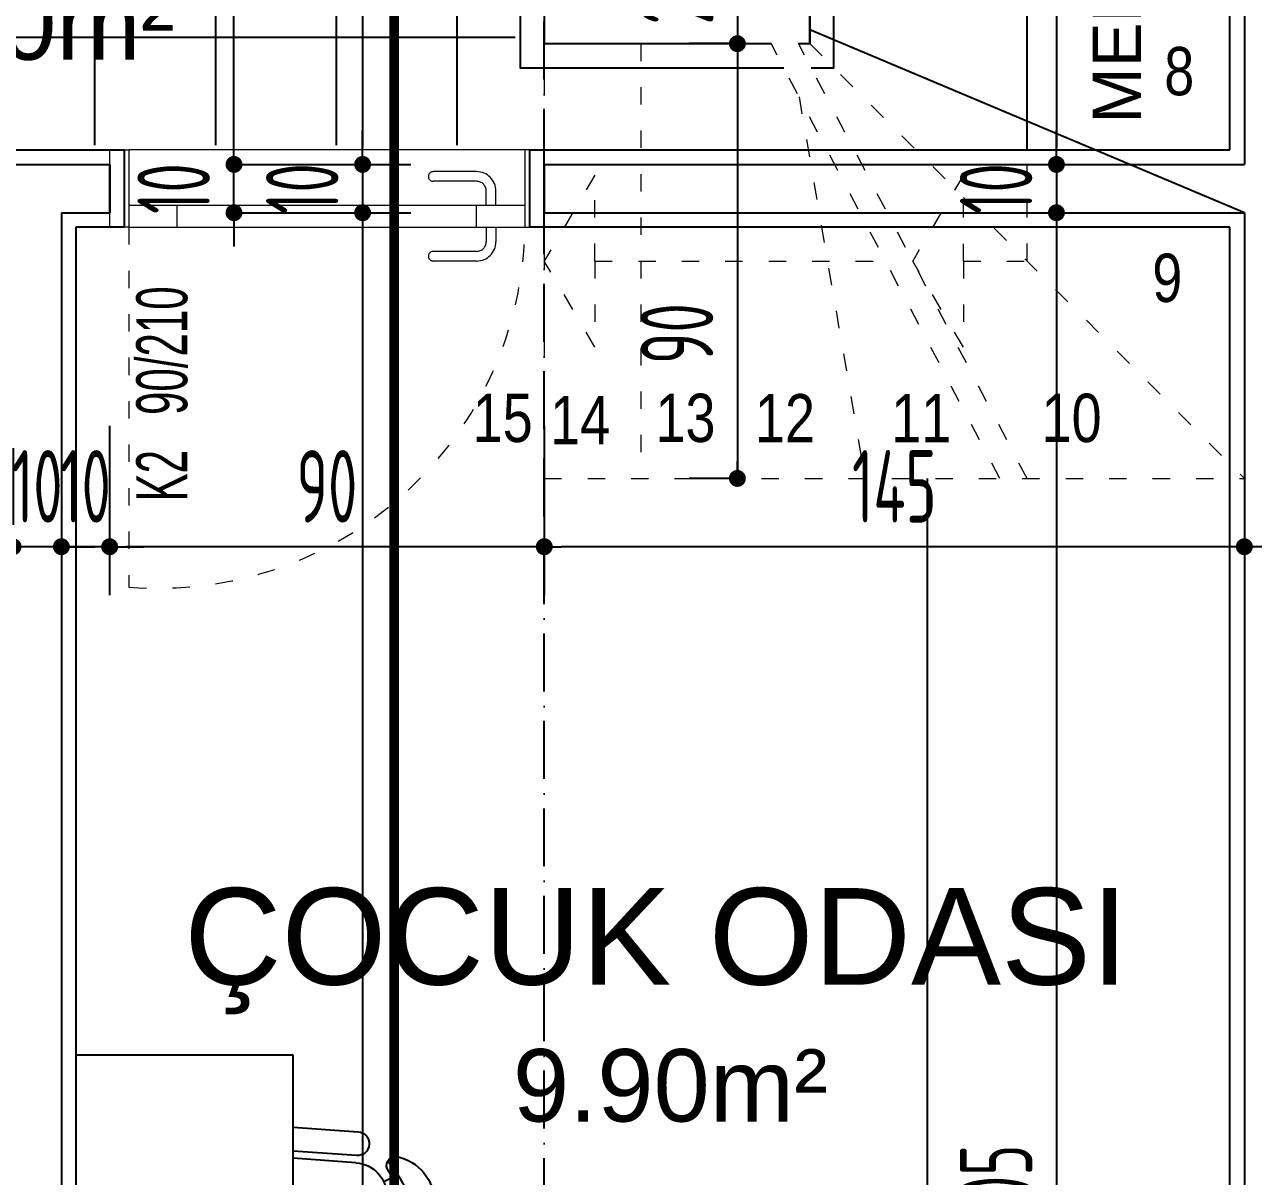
# Model space of a CAD drawing. Extents: x 41749 to 92598, y -24291 to 29432.
# Drawn here: x 64010.4 to 64264.9, y -22985.8 to -22747.4 of the extents above; entities that cross this region are included whole.
import ezdxf

# ---------------------------------------------------------------- set-up
doc = ezdxf.new("R2010")
doc.units = 0
doc.header["$MEASUREMENT"] = 0
doc.header["$PDMODE"] = 3
for name, pattern in [('ACAD_ISO03W100', [30, 12, -18]), ('ACAD_ISO10W100', [18, 12, -3, 0, -3]), ('DASHED', [0.75, 0.5, -0.25])]:
    doc.linetypes.add(name, pattern=pattern)
doc.layers.get('0').update_dxf_attribs({"linetype": 'CONTINUOUS'})
doc.layers.get('Defpoints').update_dxf_attribs({"linetype": 'CONTINUOUS'})
for name, color, linetype in [('AKS', 10, 'CONTINUOUS'), ('DUVAR', 6, 'CONTINUOUS'), ('İÇ ÖLÇÜ', 95, 'CONTINUOUS'), ('MAHAL', 21, 'CONTINUOUS'), ('MERBAS', 231, 'CONTINUOUS'), ('MERD', 3, 'CONTINUOUS'), ('SIVA', 7, 'CONTINUOUS'), ('tar', 12, 'CONTINUOUS'), ('TEFRIS', 12, 'CONTINUOUS'), ('tefriş', 12, 'CONTINUOUS'), ('YAZI', 7, 'CONTINUOUS')]:
    doc.layers.add(name, color=color, linetype=linetype)
for name, color, linetype, lineweight in [('KAPI-ACILIM1', 13, 'ACAD_ISO03W100', 20), ('KAPI-ACILIM11', 13, 'ACAD_ISO03W100', 20), ('KAPI-GOR', 153, 'CONTINUOUS', 15), ('KAPI-KASA', 34, 'CONTINUOUS', 20)]:
    doc.layers.add(name, color=color, linetype=linetype, lineweight=lineweight)
doc.styles.add('mahal', font='arial.ttf', dxfattribs={"height": 70})
doc.styles.add('OLCU', font='isocpeur.ttf', dxfattribs={"width": 0.59})
doc.styles.add('POZ', font='arial.ttf', dxfattribs={"width": 0.8, "height": 12.5})
doc.dimstyles.new('OLCU3', dxfattribs={"dimscale": 0.5, "dimtxt": 30, "dimasz": 7, "dimexe": 20, "dimexo": 0, "dimgap": 10, "dimtad": 1, "dimdec": 4, "dimrnd": 0.5, "dimdsep": 46, "dimtxsty": 'OLCU', "dimblk1": 'DOT', "dimblk2": 'DOT', "dimsah": 1, "dimcen": 0.09, "dimclrt": 4, "dimadec": 0, "dimazin": 0, "dimtfac": 1, "dimtdec": 4, "dimtix": 1, "dimtmove": 2, "dimatfit": 3, "dimfxl": 0, "dimtolj": 1, "dimtzin": 0, "dimarcsym": 0})

# ---------------------------------------------------------------- blocks, each defined once
blk = doc.blocks.new('A$C5B516741')
at = {"layer": 'tefriş'}
for p, q in [((29.3, 80), (74.3, 80)), ((29.3, 0), (29.3, 80)), ((74.3, 80), (74.3, 0)), ((29.3, 65.1), (15.84, 64.14)), ((16.19, 59.22), (29.3, 60.15)), ((16.29, 57.74), (29.3, 58.67)), ((8.76, 54.66), (10.54, 53.81)), ((0, 40), (0, 49.36)), ((7.9, 40), (7.9, 50.84)), ((9.87, 29.16), (9.87, 50.84)), ((0, 40), (0, 30.64)), ((7.9, 40), (7.9, 29.16)), ((8.76, 25.34), (10.54, 26.19)), ((16.19, 20.78), (29.3, 19.85)), ((29.3, 21.33), (16.29, 22.26)), ((29.3, 14.9), (15.84, 15.86)), ((74.3, 0), (29.3, 0))]:
    blk.add_line(p, q, dxfattribs=at)
for centre, radius, start, end in [((16.01, 61.68), 2.47, 94.0856, 274.0856), ((9.87, 49.36), 9.87, 101.3186, 180), ((8.06, 57.16), 1.89, 323.2151, 93.7589), ((31.34, 40), 28.17, 140.1319, 219.8681), ((16.79, 50.84), 8.89, 143.9128, 180), ((16.79, 50.84), 6.91, 94.0856, 180), ((9.87, 30.64), 9.87, 180, 258.6814), ((16.79, 29.16), 8.89, 180, 216.0872), ((16.79, 29.16), 6.91, 180, 265.9144), ((8.06, 22.84), 1.89, 266.2411, 36.7849), ((16.01, 18.32), 2.47, 85.9144, 265.9144)]:
    blk.add_arc(centre, radius, start, end, dxfattribs=at)
blk = doc.blocks.new('DOT')
at = {"color": 0, "linetype": 'ByBlock'}
blk.add_line((-0.5, 0), (-1, 0), dxfattribs=at)
at = {"color": 0, "linetype": 'ByBlock', "const_width": 0.5}
blk.add_lwpolyline([(-0.25, 0, 1), (0.25, 0, 1)], format="xyb", close=True, dxfattribs=at)
blk = doc.blocks.new('*D1452')
at = {"layer": 'Defpoints', "color": 0, "transparency": 16777216}
for p in [(64263.06, -22839.61), (64283.06, -22839.61), (64263.06, -22855.48)]:
    blk.add_point(p, dxfattribs=at)
at = {"layer": 'İÇ ÖLÇÜ', "color": 0, "lineweight": -2, "transparency": 16777216}
for p, q in [((64263.06, -22839.61), (64263.06, -22865.48)), ((64283.06, -22839.61), (64283.06, -22865.48)), ((64259.56, -22855.48), (64256.06, -22855.48)), ((64283.06, -22855.48), (64263.06, -22855.48)), ((64286.56, -22855.48), (64290.06, -22855.48))]:
    blk.add_line(p, q, dxfattribs=at)
at = {"layer": 'İÇ ÖLÇÜ', "color": 0, "lineweight": -2, "transparency": 16777216, "xscale": 3.5, "yscale": 3.5, "zscale": 3.5}
blk.add_blockref('DOT', (64263.06, -22855.48), dxfattribs=at)
at = {"layer": 'İÇ ÖLÇÜ', "color": 0, "lineweight": -2, "transparency": 16777216, "xscale": 3.5, "yscale": 3.5, "zscale": 3.5, "rotation": 180}
blk.add_blockref('DOT', (64283.06, -22855.48), dxfattribs=at)
at = {"layer": 'İÇ ÖLÇÜ', "color": 4, "transparency": 16777216, "insert": (64273.06, -22842.98), "char_height": 15, "attachment_point": 5, "style": 'OLCU'}
blk.add_mtext('\\A1;20', dxfattribs=at)
blk = doc.blocks.new('*D1453')
at = {"layer": 'Defpoints', "color": 0, "transparency": 16777216}
for p in [(64118.07, -22781.34), (64263.06, -22839.61), (64118.07, -22855.48)]:
    blk.add_point(p, dxfattribs=at)
at = {"layer": 'İÇ ÖLÇÜ', "color": 0, "lineweight": -2, "transparency": 16777216}
for p, q in [((64118.07, -22830.48), (64118.07, -22865.48)), ((64263.06, -22839.61), (64263.06, -22865.48)), ((64259.56, -22855.48), (64121.57, -22855.48))]:
    blk.add_line(p, q, dxfattribs=at)
at = {"layer": 'İÇ ÖLÇÜ', "color": 0, "lineweight": -2, "transparency": 16777216, "xscale": 3.5, "yscale": 3.5, "zscale": 3.5, "rotation": 180}
blk.add_blockref('DOT', (64118.07, -22855.48), dxfattribs=at)
at = {"layer": 'İÇ ÖLÇÜ', "color": 0, "lineweight": -2, "transparency": 16777216, "xscale": 3.5, "yscale": 3.5, "zscale": 3.5}
blk.add_blockref('DOT', (64263.06, -22855.48), dxfattribs=at)
at = {"layer": 'İÇ ÖLÇÜ', "color": 4, "transparency": 16777216, "insert": (64190.56, -22842.98), "char_height": 15, "attachment_point": 5, "style": 'OLCU'}
blk.add_mtext('\\A1;145', dxfattribs=at)
blk = doc.blocks.new('*D1454')
at = {"layer": 'Defpoints', "color": 0, "transparency": 16777216}
for p in [(64028.06, -22781.34), (64118.07, -22781.34), (64028.06, -22855.48)]:
    blk.add_point(p, dxfattribs=at)
at = {"layer": 'İÇ ÖLÇÜ', "color": 0, "lineweight": -2, "transparency": 16777216}
for p, q in [((64028.06, -22830.48), (64028.06, -22865.48)), ((64118.07, -22830.48), (64118.07, -22865.48)), ((64114.57, -22855.48), (64031.56, -22855.48))]:
    blk.add_line(p, q, dxfattribs=at)
at = {"layer": 'İÇ ÖLÇÜ', "color": 0, "lineweight": -2, "transparency": 16777216, "xscale": 3.5, "yscale": 3.5, "zscale": 3.5, "rotation": 180}
blk.add_blockref('DOT', (64028.06, -22855.48), dxfattribs=at)
at = {"layer": 'İÇ ÖLÇÜ', "color": 0, "lineweight": -2, "transparency": 16777216, "xscale": 3.5, "yscale": 3.5, "zscale": 3.5}
blk.add_blockref('DOT', (64118.07, -22855.48), dxfattribs=at)
at = {"layer": 'İÇ ÖLÇÜ', "color": 4, "transparency": 16777216, "insert": (64073.06, -22842.98), "char_height": 15, "attachment_point": 5, "style": 'OLCU'}
blk.add_mtext('\\A1;90', dxfattribs=at)
blk = doc.blocks.new('*D1455')
at = {"layer": 'Defpoints', "color": 0, "transparency": 16777216}
for p in [(64028.06, -22781.34), (64018.06, -22789), (64018.06, -22855.48)]:
    blk.add_point(p, dxfattribs=at)
at = {"layer": 'İÇ ÖLÇÜ', "color": 0, "lineweight": -2, "transparency": 16777216}
for p, q in [((64018.06, -22830.48), (64018.06, -22865.48)), ((64028.06, -22830.48), (64028.06, -22865.48)), ((64014.56, -22855.48), (64011.06, -22855.48)), ((64028.06, -22855.48), (64018.06, -22855.48)), ((64031.56, -22855.48), (64035.06, -22855.48))]:
    blk.add_line(p, q, dxfattribs=at)
at = {"layer": 'İÇ ÖLÇÜ', "color": 0, "lineweight": -2, "transparency": 16777216, "xscale": 3.5, "yscale": 3.5, "zscale": 3.5}
blk.add_blockref('DOT', (64018.06, -22855.48), dxfattribs=at)
at = {"layer": 'İÇ ÖLÇÜ', "color": 0, "lineweight": -2, "transparency": 16777216, "xscale": 3.5, "yscale": 3.5, "zscale": 3.5, "rotation": 180}
blk.add_blockref('DOT', (64028.06, -22855.48), dxfattribs=at)
at = {"layer": 'İÇ ÖLÇÜ', "color": 4, "transparency": 16777216, "insert": (64023.06, -22842.98), "char_height": 15, "attachment_point": 5, "style": 'OLCU'}
blk.add_mtext('\\A1;10', dxfattribs=at)
blk = doc.blocks.new('*D1456')
at = {"layer": 'Defpoints', "color": 0, "transparency": 16777216}
for p in [(64008.06, -22789), (64018.06, -22789), (64008.06, -22855.48)]:
    blk.add_point(p, dxfattribs=at)
at = {"layer": 'İÇ ÖLÇÜ', "color": 0, "lineweight": -2, "transparency": 16777216}
for p, q in [((64008.06, -22830.48), (64008.06, -22865.48)), ((64018.06, -22830.48), (64018.06, -22865.48)), ((64004.56, -22855.48), (64001.06, -22855.48)), ((64018.06, -22855.48), (64008.06, -22855.48)), ((64021.56, -22855.48), (64025.06, -22855.48))]:
    blk.add_line(p, q, dxfattribs=at)
at = {"layer": 'İÇ ÖLÇÜ', "color": 0, "lineweight": -2, "transparency": 16777216, "xscale": 3.5, "yscale": 3.5, "zscale": 3.5}
blk.add_blockref('DOT', (64008.06, -22855.48), dxfattribs=at)
at = {"layer": 'İÇ ÖLÇÜ', "color": 0, "lineweight": -2, "transparency": 16777216, "xscale": 3.5, "yscale": 3.5, "zscale": 3.5, "rotation": 180}
blk.add_blockref('DOT', (64018.06, -22855.48), dxfattribs=at)
at = {"layer": 'İÇ ÖLÇÜ', "color": 4, "transparency": 16777216, "insert": (64013.06, -22842.98), "char_height": 15, "attachment_point": 5, "style": 'OLCU'}
blk.add_mtext('\\A1;10', dxfattribs=at)
blk = doc.blocks.new('*D1525')
at = {"layer": 'Defpoints', "color": 0, "transparency": 16777216}
for p in [(64102.24, -22641.34), (64022.57, -22776.34), (64080.45, -22776.34)]:
    blk.add_point(p, dxfattribs=at)
at = {"layer": 'İÇ ÖLÇÜ', "color": 0, "lineweight": -2, "transparency": 16777216}
for p, q in [((64102.24, -22641.34), (64070.45, -22641.34)), ((64080.45, -22644.84), (64080.45, -22772.84)), ((64055.45, -22776.34), (64090.45, -22776.34))]:
    blk.add_line(p, q, dxfattribs=at)
at = {"layer": 'İÇ ÖLÇÜ', "color": 0, "lineweight": -2, "transparency": 16777216, "xscale": 3.5, "yscale": 3.5, "zscale": 3.5}
for p, rotation in [((64080.45, -22641.34), 90), ((64080.45, -22776.34), 270)]:
    blk.add_blockref('DOT', p, dxfattribs=dict(at, rotation=rotation))
at = {"layer": 'İÇ ÖLÇÜ', "color": 4, "transparency": 16777216, "insert": (64067.95, -22708.84), "char_height": 15, "attachment_point": 5, "rotation": 90, "style": 'OLCU'}
blk.add_mtext('\\A1;135', dxfattribs=at)
blk = doc.blocks.new('*D1526')
at = {"layer": 'Defpoints', "color": 0, "transparency": 16777216}
for p in [(64022.57, -22776.34), (64022.57, -22786.34), (64080.45, -22786.34)]:
    blk.add_point(p, dxfattribs=at)
at = {"layer": 'İÇ ÖLÇÜ', "color": 0, "lineweight": -2, "transparency": 16777216}
for p, q in [((64080.45, -22772.84), (64080.45, -22769.34)), ((64055.45, -22776.34), (64090.45, -22776.34)), ((64080.45, -22776.34), (64080.45, -22786.34)), ((64055.45, -22786.34), (64090.45, -22786.34)), ((64080.45, -22789.84), (64080.45, -22793.34))]:
    blk.add_line(p, q, dxfattribs=at)
at = {"layer": 'İÇ ÖLÇÜ', "color": 0, "lineweight": -2, "transparency": 16777216, "xscale": 3.5, "yscale": 3.5, "zscale": 3.5}
for p, rotation in [((64080.45, -22776.34), 270), ((64080.45, -22786.34), 90)]:
    blk.add_blockref('DOT', p, dxfattribs=dict(at, rotation=rotation))
at = {"layer": 'İÇ ÖLÇÜ', "color": 4, "transparency": 16777216, "insert": (64067.95, -22781.34), "char_height": 15, "attachment_point": 5, "rotation": 90, "style": 'OLCU'}
blk.add_mtext('\\A1;10', dxfattribs=at)
blk = doc.blocks.new('*D1527')
at = {"layer": 'Defpoints', "color": 0, "transparency": 16777216}
for p in [(64022.57, -22786.34), (64043.12, -23191.34), (64080.45, -23191.34)]:
    blk.add_point(p, dxfattribs=at)
at = {"layer": 'İÇ ÖLÇÜ', "color": 0, "lineweight": -2, "transparency": 16777216}
for p, q in [((64055.45, -22786.34), (64090.45, -22786.34)), ((64080.45, -22789.84), (64080.45, -23187.84)), ((64055.45, -23191.34), (64090.45, -23191.34))]:
    blk.add_line(p, q, dxfattribs=at)
at = {"layer": 'İÇ ÖLÇÜ', "color": 0, "lineweight": -2, "transparency": 16777216, "xscale": 3.5, "yscale": 3.5, "zscale": 3.5}
for p, rotation in [((64080.45, -22786.34), 90), ((64080.45, -23191.34), 270)]:
    blk.add_blockref('DOT', p, dxfattribs=dict(at, rotation=rotation))
at = {"layer": 'İÇ ÖLÇÜ', "color": 4, "transparency": 16777216, "insert": (64067.95, -23055.48), "char_height": 15, "attachment_point": 5, "rotation": 90, "style": 'OLCU'}
blk.add_mtext('\\A1;405', dxfattribs=at)
blk = doc.blocks.new('*D1535')
at = {"layer": 'Defpoints', "color": 0, "transparency": 16777216}
for p in [(64263.06, -22641.34), (64222.41, -22776.34), (64224.14, -22776.34)]:
    blk.add_point(p, dxfattribs=at)
at = {"layer": 'İÇ ÖLÇÜ', "color": 0, "lineweight": -2, "transparency": 16777216}
for p, q in [((64249.14, -22641.34), (64214.14, -22641.34)), ((64224.14, -22644.84), (64224.14, -22772.84)), ((64222.41, -22776.34), (64234.14, -22776.34))]:
    blk.add_line(p, q, dxfattribs=at)
at = {"layer": 'İÇ ÖLÇÜ', "color": 0, "lineweight": -2, "transparency": 16777216, "xscale": 3.5, "yscale": 3.5, "zscale": 3.5}
for p, rotation in [((64224.14, -22641.34), 90), ((64224.14, -22776.34), 270)]:
    blk.add_blockref('DOT', p, dxfattribs=dict(at, rotation=rotation))
at = {"layer": 'İÇ ÖLÇÜ', "color": 4, "transparency": 16777216, "insert": (64211.64, -22708.84), "char_height": 15, "attachment_point": 5, "rotation": 90, "style": 'OLCU'}
blk.add_mtext('\\A1;135', dxfattribs=at)
blk = doc.blocks.new('*D1536')
at = {"layer": 'Defpoints', "color": 0, "transparency": 16777216}
for p in [(64222.41, -22776.34), (64222.41, -22786.34), (64224.14, -22786.34)]:
    blk.add_point(p, dxfattribs=at)
at = {"layer": 'İÇ ÖLÇÜ', "color": 0, "lineweight": -2, "transparency": 16777216}
for p, q in [((64224.14, -22772.84), (64224.14, -22769.34)), ((64222.41, -22776.34), (64234.14, -22776.34)), ((64224.14, -22776.34), (64224.14, -22786.34)), ((64222.41, -22786.34), (64234.14, -22786.34)), ((64224.14, -22789.84), (64224.14, -22793.34))]:
    blk.add_line(p, q, dxfattribs=at)
at = {"layer": 'İÇ ÖLÇÜ', "color": 0, "lineweight": -2, "transparency": 16777216, "xscale": 3.5, "yscale": 3.5, "zscale": 3.5}
for p, rotation in [((64224.14, -22776.34), 270), ((64224.14, -22786.34), 90)]:
    blk.add_blockref('DOT', p, dxfattribs=dict(at, rotation=rotation))
at = {"layer": 'İÇ ÖLÇÜ', "color": 4, "transparency": 16777216, "insert": (64211.64, -22781.34), "char_height": 15, "attachment_point": 5, "rotation": 90, "style": 'OLCU'}
blk.add_mtext('\\A1;10', dxfattribs=at)
blk = doc.blocks.new('*D1537')
at = {"layer": 'Defpoints', "color": 0, "transparency": 16777216}
for p in [(64222.41, -22786.34), (64224.14, -23191.34), (64250.28, -23191.34)]:
    blk.add_point(p, dxfattribs=at)
at = {"layer": 'İÇ ÖLÇÜ', "color": 0, "lineweight": -2, "transparency": 16777216}
for p, q in [((64222.41, -22786.34), (64234.14, -22786.34)), ((64224.14, -22789.84), (64224.14, -23187.84)), ((64249.14, -23191.34), (64214.14, -23191.34))]:
    blk.add_line(p, q, dxfattribs=at)
at = {"layer": 'İÇ ÖLÇÜ', "color": 0, "lineweight": -2, "transparency": 16777216, "xscale": 3.5, "yscale": 3.5, "zscale": 3.5}
for p, rotation in [((64224.14, -22786.34), 90), ((64224.14, -23191.34), 270)]:
    blk.add_blockref('DOT', p, dxfattribs=dict(at, rotation=rotation))
at = {"layer": 'İÇ ÖLÇÜ', "color": 4, "transparency": 16777216, "insert": (64211.64, -22988.84), "char_height": 15, "attachment_point": 5, "rotation": 90, "style": 'OLCU'}
blk.add_mtext('\\A1;405', dxfattribs=at)
blk = doc.blocks.new('*D1769')
at = {"layer": 'Defpoints', "color": 0, "transparency": 16777216}
for p in [(64158.06, -22731.34), (64158.06, -22751.34), (64158.06, -22751.34)]:
    blk.add_point(p, dxfattribs=at)
at = {"layer": 'İÇ ÖLÇÜ', "color": 0, "lineweight": -2, "transparency": 16777216}
for p, q in [((64158.06, -22727.84), (64158.06, -22724.34)), ((64158.06, -22731.34), (64148.06, -22731.34)), ((64158.06, -22731.34), (64158.06, -22751.34)), ((64158.06, -22751.34), (64148.06, -22751.34)), ((64158.06, -22754.84), (64158.06, -22758.34))]:
    blk.add_line(p, q, dxfattribs=at)
at = {"layer": 'İÇ ÖLÇÜ', "color": 0, "lineweight": -2, "transparency": 16777216, "xscale": 3.5, "yscale": 3.5, "zscale": 3.5}
for p, rotation in [((64158.06, -22731.34), 270), ((64158.06, -22751.34), 90)]:
    blk.add_blockref('DOT', p, dxfattribs=dict(at, rotation=rotation))
at = {"layer": 'İÇ ÖLÇÜ', "color": 4, "transparency": 16777216, "insert": (64145.56, -22741.34), "char_height": 15, "attachment_point": 5, "rotation": 90, "style": 'OLCU'}
blk.add_mtext('\\A1;20', dxfattribs=at)
blk = doc.blocks.new('*D1770')
at = {"layer": 'Defpoints', "color": 0, "transparency": 16777216}
for p in [(64158.06, -22751.34), (64158.06, -22841.34), (64158.07, -22841.34)]:
    blk.add_point(p, dxfattribs=at)
at = {"layer": 'İÇ ÖLÇÜ', "color": 0, "lineweight": -2, "transparency": 16777216}
for p, q in [((64158.06, -22751.34), (64148.06, -22751.34)), ((64158.06, -22754.84), (64158.06, -22837.84)), ((64158.07, -22841.34), (64148.06, -22841.34))]:
    blk.add_line(p, q, dxfattribs=at)
at = {"layer": 'İÇ ÖLÇÜ', "color": 0, "lineweight": -2, "transparency": 16777216, "xscale": 3.5, "yscale": 3.5, "zscale": 3.5}
for p, rotation in [((64158.06, -22751.34), 90), ((64158.06, -22841.34), 270)]:
    blk.add_blockref('DOT', p, dxfattribs=dict(at, rotation=rotation))
at = {"layer": 'İÇ ÖLÇÜ', "color": 4, "transparency": 16777216, "insert": (64145.56, -22811.36), "char_height": 15, "attachment_point": 5, "rotation": 90, "style": 'OLCU'}
blk.add_mtext('\\A1;90', dxfattribs=at)
blk = doc.blocks.new('*D1775')
at = {"layer": 'Defpoints', "color": 0, "transparency": 16777216}
for p in [(64022.57, -22776.34), (64053.81, -22776.34), (64023.06, -22786.34)]:
    blk.add_point(p, dxfattribs=at)
at = {"layer": 'İÇ ÖLÇÜ', "color": 0, "lineweight": -2, "transparency": 16777216}
for p, q in [((64053.81, -22772.84), (64053.81, -22769.34)), ((64053.69, -22776.34), (64063.81, -22776.34)), ((64053.81, -22786.34), (64053.81, -22776.34)), ((64053.69, -22786.34), (64063.81, -22786.34)), ((64053.81, -22789.84), (64053.81, -22793.34))]:
    blk.add_line(p, q, dxfattribs=at)
at = {"layer": 'İÇ ÖLÇÜ', "color": 0, "lineweight": -2, "transparency": 16777216, "xscale": 3.5, "yscale": 3.5, "zscale": 3.5}
for p, rotation in [((64053.81, -22776.34), 270), ((64053.81, -22786.34), 90)]:
    blk.add_blockref('DOT', p, dxfattribs=dict(at, rotation=rotation))
at = {"layer": 'İÇ ÖLÇÜ', "color": 4, "transparency": 16777216, "insert": (64041.31, -22781.34), "char_height": 15, "attachment_point": 5, "rotation": 90, "style": 'OLCU'}
blk.add_mtext('\\A1;10', dxfattribs=at)
blk = doc.blocks.new('*D1776')
at = {"layer": 'Defpoints', "color": 0, "transparency": 16777216}
for p in [(64020.57, -22501.34), (64053.81, -22501.34), (64022.57, -22776.34)]:
    blk.add_point(p, dxfattribs=at)
at = {"layer": 'İÇ ÖLÇÜ', "color": 0, "lineweight": -2, "transparency": 16777216}
for p, q in [((64053.69, -22501.34), (64063.81, -22501.34)), ((64053.81, -22772.84), (64053.81, -22504.84)), ((64053.69, -22776.34), (64063.81, -22776.34))]:
    blk.add_line(p, q, dxfattribs=at)
at = {"layer": 'İÇ ÖLÇÜ', "color": 0, "lineweight": -2, "transparency": 16777216, "xscale": 3.5, "yscale": 3.5, "zscale": 3.5}
for p, rotation in [((64053.81, -22501.34), 90), ((64053.81, -22776.34), 270)]:
    blk.add_blockref('DOT', p, dxfattribs=dict(at, rotation=rotation))
at = {"layer": 'İÇ ÖLÇÜ', "color": 4, "transparency": 16777216, "insert": (64041.31, -22638.84), "char_height": 15, "attachment_point": 5, "rotation": 90, "style": 'OLCU'}
blk.add_mtext('\\A1;275', dxfattribs=at)

msp = doc.modelspace()

# ---------------------------------------------------------------- hatches: boundary and pattern name
at = {"layer": 'tar'}
h = msp.add_hatch(dxfattribs=at)
h.set_pattern_fill('ANSI37', color=256, scale=200, angle=45, style=0)
h.paths.add_polyline_path([(64008.06272, -22505.33977), (63972.06272, -22505.33977), (63972.06272, -22641.33978), (64008.06272, -22641.33978)])
h.paths.add_polyline_path([(64030.56268, -22515.33978), (64086.98476, -22515.33978), (64086.98476, -22505.33977), (64008.06272, -22505.33977), (64008.06272, -22641.33978), (64086.98476, -22641.33978), (64086.98476, -22602.77768, -0.346324312)])
h.paths.add_polyline_path([(64086.98476, -22515.33978), (64030.56268, -22515.33978, 0.346324312), (64086.98476, -22602.77768)], flags=16)
h.paths.add_polyline_path([(64114.06317, -22515.33978), (64086.98476, -22515.33978), (64086.98476, -22602.77768, 0.082152712), (64114.06285, -22607.34265), (64114.06287, -22601.33978), (64112.06268, -22601.33978, -0.414213562), (64108.06268, -22597.33978), (64108.06268, -22588.33978, -1), (64110.06268, -22588.33978), (64110.06268, -22597.33978, 0.414213562), (64112.06268, -22599.33978), (64114.06288, -22599.33978)])
h.paths.add_polyline_path([(64114.06272, -22644.3276), (64114.06273, -22641.33978), (64086.98476, -22641.33978), (64086.98476, -22772.33978), (64115.06272, -22772.33978), (64115.06272, -22757.33978), (64112.06459, -22757.33978), (64112.06459, -22726.3276)])
h.paths.add_polyline_path([(64086.98476, -22641.33978), (64008.06272, -22641.33978), (64008.06272, -22772.33977), (64086.98476, -22772.33978)])
h.paths.add_polyline_path([(64008.06272, -22641.33978), (63972.06272, -22641.33978), (63972.06272, -22645.33978), (63852.1489, -22645.33978), (63852.14889, -22772.33976), (64008.06272, -22772.33977)])
h.paths.add_polyline_path([(64056.70417, -22635.39978), (64056.70417, -22617.27978), (64079.20417, -22617.27978), (64079.20417, -22635.39978)], flags=24)
h.paths.add_polyline_path([(64056.70417, -22514.51478), (64056.70417, -22498.16478), (64079.20417, -22498.16478), (64079.20417, -22514.51478)], flags=9)
h.paths.add_polyline_path([(64031.79022, -22539.32696), (64054.33522, -22539.32696), (64054.33522, -22561.82696), (64031.79022, -22561.82696)], flags=8)
h.paths.add_polyline_path([(64030.06314, -22650.99728), (64030.06314, -22626.68228), (64052.56314, -22626.68228), (64052.56314, -22650.99728)], flags=9)
h.paths.add_polyline_path([(64056.70417, -22572.61228), (64056.70417, -22550.06728), (64079.20417, -22550.06728), (64079.20417, -22572.61228)], flags=8)
h.paths.add_polyline_path([(64050.84991, -22513.98734), (64104.43888, -22513.98734), (64104.43888, -22530.1875), (64050.84991, -22530.1875)], flags=9)
h.paths.add_polyline_path([(64056.70417, -22720.11228), (64056.70417, -22697.56728), (64079.20417, -22697.56728), (64079.20417, -22720.11228)], flags=24)
h.paths.add_polyline_path([(64002.31522, -22677.16869), (64026.63022, -22677.16869), (64026.63022, -22699.66869), (64002.31522, -22699.66869)], flags=9)
h.paths.add_polyline_path([(63966.04657, -22701.10741), (64045.86921, -22701.10741), (64045.86921, -22760.11264), (63966.04657, -22760.11264)], flags=9)
h.paths.add_polyline_path([(63866.79527, -22720.11228), (63866.79527, -22697.56728), (63889.29527, -22697.56728), (63889.29527, -22720.11228)], flags=24)

# ---------------------------------------------------------------- linework, layer by layer
at = {"layer": 'AKS', "linetype": 'ACAD_ISO10W100'}
msp.add_line((64118.06272, -23591.33978), (64118.06272, -21978.06351), dxfattribs=at)
at = {"layer": 'DUVAR'}
for p, q in [((64263.06272, -22641.33978), (64263.06272, -22776.33978)), ((63943.1489, -22776.33978), (64028.06272, -22776.33978)), ((64028.06272, -22776.33975), (64028.06272, -22786.33975)), ((64028.06272, -22776.33978), (64028.06272, -22786.33978)), ((64028.06272, -22786.33978), (64028.06272, -22776.33978)), ((64028.06272, -22786.33978), (64028.06272, -22776.33978)), ((64028.06272, -22786.33978), (64028.06272, -22776.33978)), ((64028.06272, -22776.33978), (64028.06272, -22786.33978)), ((64028.06272, -22786.33978), (64028.06272, -22776.33978)), ((64028.06272, -22776.33978), (64028.06272, -22786.33978)), ((64028.06272, -22786.33978), (64028.06272, -22776.33978)), ((64028.06272, -22786.33978), (64028.06272, -22776.33978)), ((64028.06272, -22786.33978), (64028.06272, -22776.33978)), ((64028.06272, -22776.33978), (64028.06272, -22786.33978)), ((64028.06272, -22776.33978), (64028.06272, -22786.33978)), ((64118.06272, -22776.33975), (64118.06272, -22786.33975)), ((64118.06272, -22776.33978), (64263.06272, -22776.33978)), ((64118.06272, -22786.33978), (64118.06272, -22776.33978)), ((64118.06272, -22786.33978), (64118.06272, -22776.33978)), ((64118.06272, -22786.33978), (64118.06272, -22776.33978)), ((64118.06272, -22776.33978), (64118.06272, -22786.33978)), ((64118.06272, -22776.33978), (64118.06272, -22786.33978)), ((64118.06272, -22786.33978), (64118.06272, -22776.33978)), ((64118.06272, -22786.33978), (64118.06272, -22776.33978)), ((64118.06612, -22776.33978), (64118.06612, -22786.33978)), ((64018.06272, -22786.33978), (64028.06272, -22786.33978)), ((64018.06272, -22786.33978), (64018.06272, -23156.33973)), ((64118.06272, -22786.33978), (64263.06272, -22786.33978)), ((64263.06272, -22786.33978), (64263.06272, -23191.33978))]:
    msp.add_line(p, q, dxfattribs=at)
at = {"layer": 'KAPI-ACILIM1', "ltscale": 0.3}
for p, q in [((64118.06272, -22641.33978), (64118.06612, -22841.33978)), ((64138.06459, -22751.33978), (64138.06612, -22841.33944)), ((64212.41248, -22841.33978), (64165.04406, -22751.33978)), ((64218.06272, -22841.33978), (64170.6943, -22751.33978)), ((64173.06272, -22751.33978), (64263.06272, -22841.33978)), ((64170.82709, -22762.32754), (64184.48873, -22841.33978)), ((64128.55171, -22778.53267), (64118.06072, -22796.34118)), ((64128.55597, -22796.33867), (64128.55171, -22778.53267)), ((64204.86487, -22778.53915), (64194.37387, -22796.34766)), ((64204.86913, -22796.34515), (64204.86487, -22778.53915)), ((64032.06272, -22789.33978), (64032.06272, -22863.83978)), ((64128.56023, -22814.14467), (64118.06072, -22796.34118)), ((64128.55597, -22796.33867), (64128.56023, -22814.14467)), ((64204.87338, -22814.15115), (64194.37387, -22796.34766)), ((64204.86913, -22796.34515), (64204.87338, -22814.15115)), ((64118.06612, -22841.33978), (64263.06272, -22841.33978))]:
    msp.add_line(p, q, dxfattribs=at)
for points in [[(64204.86912, -22796.33978), (64218.06272, -22796.33978), (64218.06272, -22776.33978)], [(64128.55597, -22796.33978), (64188.72827, -22796.33978)]]:
    msp.add_lwpolyline(points, dxfattribs=at)
msp.add_arc((64038.18024, -22788.19564), 75.89111, 265.3764199, 359.1361704, dxfattribs=at)
at = {"layer": 'KAPI-ACILIM11'}
for p, q in [((64104.06272, -22777.83978), (64095.06272, -22777.83978)), ((64104.06272, -22779.83978), (64095.06272, -22779.83978)), ((64106.06272, -22784.83978), (64106.06272, -22781.83978)), ((64108.06272, -22784.83978), (64108.06272, -22781.83978)), ((64106.06272, -22789.33978), (64106.06272, -22792.33978)), ((64108.06272, -22789.33978), (64108.06272, -22792.33978)), ((64104.06272, -22794.33978), (64095.06272, -22794.33978)), ((64104.06272, -22796.33978), (64095.06272, -22796.33978))]:
    msp.add_line(p, q, dxfattribs=at)
for centre, radius, start, end in [((64095.06272, -22778.83978), 1, 90, 270), ((64104.06272, -22781.83978), 4, 0, 90), ((64104.06272, -22781.83978), 2, 0, 90), ((64104.06272, -22792.33978), 2, 270, 0), ((64104.06272, -22792.33978), 4, 270, 0), ((64095.06272, -22795.33978), 1, 90, 270)]:
    msp.add_arc(centre, radius, start, end, dxfattribs=at)
at = {"layer": 'KAPI-GOR'}
msp.add_line((64114.06272, -22773.33978), (64032.06272, -22773.33978), dxfattribs=at)
at = {"layer": 'KAPI-KASA'}
for p, q in [((64114.06272, -22784.83978), (64032.06272, -22784.83978)), ((64042.06272, -22789.33978), (64042.06272, -22784.83978)), ((64104.06272, -22789.33978), (64104.06272, -22784.83978)), ((64032.06272, -22789.33978), (64114.06272, -22789.33978))]:
    msp.add_line(p, q, dxfattribs=at)
for points in [[(64032.06272, -22789.33978), (64028.06272, -22789.33978), (64028.06272, -22773.33978), (64032.06272, -22773.33978), (64032.06272, -22789.33978)], [(64114.06272, -22789.33978), (64118.06272, -22789.33978), (64118.06272, -22773.33978), (64114.06272, -22773.33978), (64114.06272, -22789.33978)]]:
    msp.add_lwpolyline(points, close=True, dxfattribs=at)
at = {"layer": 'MERBAS', "linetype": 'DASHED', "ltscale": 40, "const_width": 2}
msp.add_lwpolyline([(64086.98476, -23304.86421), (64086.98476, -22179.64749)], dxfattribs=at)
at = {"layer": 'MERD'}
for p, q in [((64173.06272, -22731.33978), (64173.06272, -22751.33978)), ((64263.06272, -22786.33978), (64173.06272, -22748.44505)), ((64118.06272, -22751.33978), (64165.04406, -22751.33978)), ((64158.06459, -22751.33978), (64158.06612, -22841.3391)), ((64170.6943, -22751.33978), (64173.06272, -22751.33978))]:
    msp.add_line(p, q, dxfattribs=at)
for points in [[(64218.06272, -22773.33978), (64218.06272, -22686.33978), (64118.06348, -22686.33978)], [(64173.32588, -22756.33978), (64178.06272, -22756.33978), (64178.06272, -22726.33978), (64113.06459, -22726.33978), (64113.06459, -22756.33978), (64167.67564, -22756.33978)], [(64170.6943, -22751.33978), (64173.06272, -22751.33978), (64173.06272, -22731.33978), (64118.06459, -22731.33978), (64118.06459, -22751.33978), (64165.04406, -22751.33978)]]:
    msp.add_lwpolyline(points, dxfattribs=at)
at = {"layer": 'SIVA'}
for p, q in [((64260.06272, -22773.33978), (64260.06272, -22644.33978)), ((63943.1523, -22773.33978), (64031.06272, -22773.33978)), ((64031.06272, -22773.33978), (64031.06272, -22789.33974)), ((64115.06272, -22789.33978), (64115.06272, -22773.33978)), ((64115.06272, -22776.32167), (64115.06272, -22773.33978)), ((64115.06272, -22773.33978), (64115.09879, -22773.33978)), ((64115.06272, -22773.33978), (64260.06272, -22773.33978)), ((64031.06272, -22789.33974), (64021.06272, -22789.33977)), ((64021.06272, -22789.33977), (64021.06272, -23153.33973)), ((64260.06272, -22789.33978), (64115.06272, -22789.33978)), ((64260.06272, -23188.33978), (64260.06272, -22789.33978))]:
    msp.add_line(p, q, dxfattribs=at)
at = {"layer": 'TEFRIS'}
msp.add_lwpolyline([(64197.39872, -22841.33978), (64197.39872, -22988.19898), (64260.06272, -22988.19898)], dxfattribs=at)

# ---------------------------------------------------------------- block references
at = {"layer": 'TEFRIS', "xscale": -1}
msp.add_blockref('A$C5B516741', (64095.36321, -23040.7364), dxfattribs=at)

# ---------------------------------------------------------------- texts
at = {"layer": 'MAHAL', "char_height": 20, "width": 318.296, "attachment_point": 5, "style": 'mahal'}
for s, insert in [('HOL \\P{\\H0.75x; 5.60m²}', (64005.95789, -22730.61003)), ('{\\fArial|b0|i0|c186|p34;ÇOCU}K{\\fArial|b0|i0|c186|p34; ODASI\\P\\H0.75x; \\fArial|b0|i0|c162|p34;9.90m\\fArial|b0|i0|c186|p34;²}', (64141.26786, -22950.41891))]:
    msp.add_mtext(s, dxfattribs=dict(at, insert=insert))
at = {"layer": 'YAZI', "style": 'POZ'}
msp.add_text('MER: 15(20x/25)', height=10, rotation=90, dxfattribs=at).set_placement((64241.67335, -22767.87219))
at = {"layer": 'YAZI', "char_height": 10, "width": 33.9177331, "attachment_point": 5, "style": 'POZ'}
for s, insert in [('8', (64249.57613, -22757.09694)), ('9', (64247.10413, -22799.88528)), ('15', (64109.4564, -22828.881)), ('14', (64125.49162, -22829.26208)), ('13', (64147.31178, -22828.87831)), ('12', (64167.91819, -22828.879)), ('11', (64196.14929, -22828.879)), ('10', (64227.28715, -22828.879))]:
    msp.add_mtext(s, dxfattribs=dict(at, insert=insert))
at = {"layer": 'YAZI', "insert": (64038.9249, -22823.84414), "char_height": 10.56, "width": 183.750336, "attachment_point": 5, "rotation": 90, "style": 'OLCU'}
msp.add_mtext('{\\fArial|b0|i0|c162|p34;K2   90/210}', dxfattribs=at)

# ---------------------------------------------------------------- dimensions: what is measured, and where the dimension line sits
at = {"layer": 'İÇ ÖLÇÜ'}
for base, p1, p2, picture, middle in [((64053.81314, -22501.33978), (64022.56505, -22776.33978), (64020.56892, -22501.33978), '*D1776', (64041.31314, -22638.83978)), ((64158.06301, -22751.33978), (64158.06425, -22731.33978), (64158.06425, -22751.33978), '*D1769', (64145.56301, -22741.33978)), ((64053.81314, -22776.33978), (64023.06272, -22786.33978), (64022.56505, -22776.33978), '*D1775', (64041.31314, -22781.33978))]:
    dim = msp.add_linear_dim(base=base, p1=p1, p2=p2, angle=90, dimstyle='OLCU3', override={"dimfxl": 0.25}, dxfattribs=at)
    dim.commit()
    dim.dimension.update_dxf_attribs({"geometry": picture, "text_midpoint": middle})
for base, p1, p2, picture, middle in [((64080.45417, -22776.33978), (64102.24225, -22641.33978), (64022.56505, -22776.33978), '*D1525', (64067.95417, -22708.83978)), ((64224.13705, -22776.33978), (64263.06272, -22641.33978), (64222.4129, -22776.33978), '*D1535', (64211.63705, -22708.83978)), ((64080.45417, -22786.33978), (64022.56505, -22776.33978), (64022.56505, -22786.33978), '*D1526', (64067.95417, -22781.33978)), ((64224.13705, -22786.33978), (64222.4129, -22776.33978), (64222.4129, -22786.33978), '*D1536', (64211.63705, -22781.33978)), ((64224.13705, -23191.33978), (64222.4129, -22786.33978), (64250.28459, -23191.33978), '*D1537', (64211.63705, -22988.83978))]:
    dim = msp.add_linear_dim(base=base, p1=p1, p2=p2, angle=90, dimstyle='OLCU3', dxfattribs=at)
    dim.commit()
    dim.dimension.update_dxf_attribs({"geometry": picture, "text_midpoint": middle})
dim = msp.add_linear_dim(base=(64158.06301, -22841.3391), p1=(64158.06425, -22751.33978), p2=(64158.06612, -22841.3391), angle=90, dimstyle='OLCU3', override={"dimfxl": 0.25}, dxfattribs=at)
dim.commit()
dim.dimension.update_dxf_attribs({"geometry": '*D1770', "text_midpoint": (64145.56301, -22811.35556), "dimtype": 160})
for base, p1, p2, picture, middle in [((64018.06272, -22855.48103), (64028.06272, -22781.33979), (64018.06272, -22788.99643), '*D1455', (64023.06272, -22842.98103)), ((64028.06272, -22855.48103), (64118.06612, -22781.33978), (64028.06272, -22781.33979), '*D1454', (64073.06442, -22842.98103)), ((64118.06612, -22855.48103), (64263.06272, -22839.61125), (64118.06612, -22781.33978), '*D1453', (64190.56442, -22842.98103)), ((64008.06272, -22855.48103), (64018.06272, -22788.99643), (64008.06272, -22788.99643), '*D1456', (64013.06272, -22842.98103)), ((64263.06272, -22855.48103), (64283.06272, -22839.61125), (64263.06272, -22839.61125), '*D1452', (64273.06272, -22842.98103))]:
    dim = msp.add_linear_dim(base=base, p1=p1, p2=p2, dimstyle='OLCU3', dxfattribs=at)
    dim.commit()
    dim.dimension.update_dxf_attribs({"geometry": picture, "text_midpoint": middle})
dim = msp.add_linear_dim(base=(64080.45417, -23191.33978), p1=(64022.56505, -22786.33978), p2=(64043.1248, -23191.33978), angle=90, dimstyle='OLCU3', dxfattribs=at)
dim.commit()
dim.dimension.update_dxf_attribs({"geometry": '*D1527', "text_midpoint": (64067.95417, -23055.47579), "dimtype": 160})

doc.saveas('drawing.dxf')
